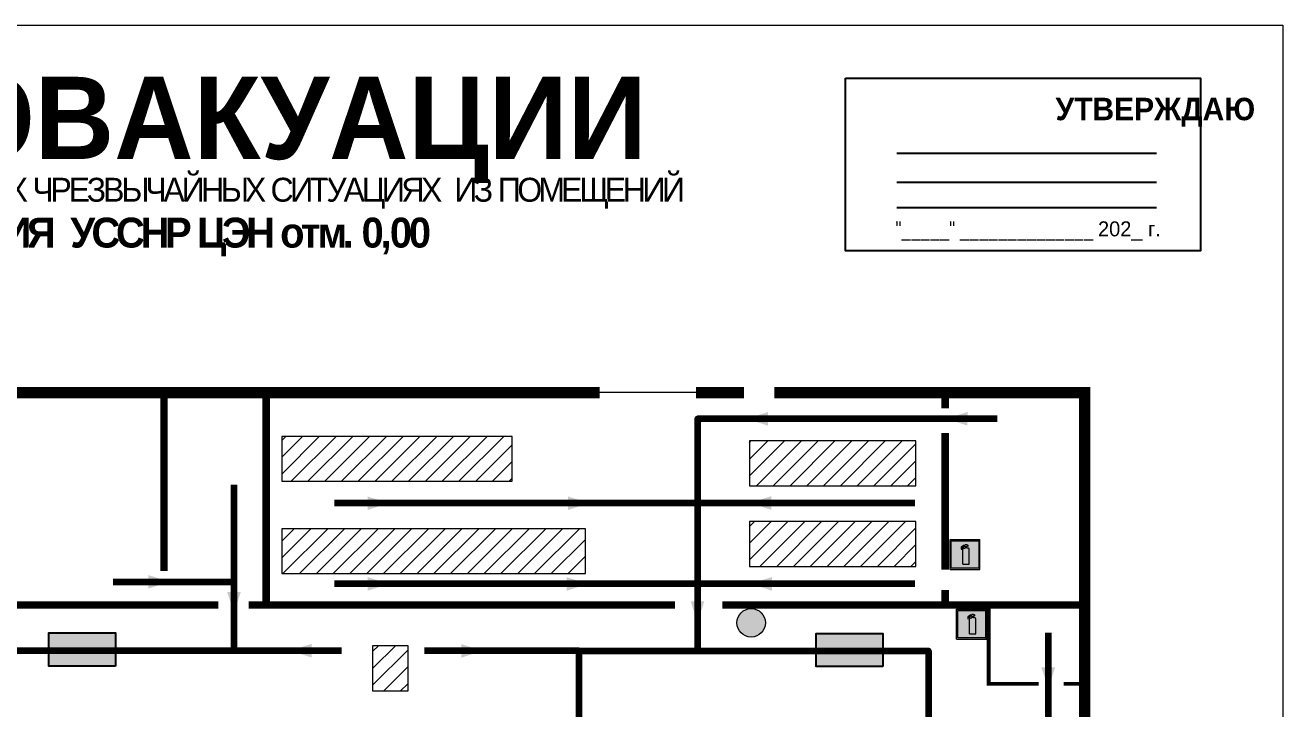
# Model space of a CAD drawing. Header units: millimetres. Extents: x 13810 to 67229, y 12374 to 21950.
# Drawn here: x 19923.1 to 20259.6, y 15549.1 to 15731.9 of the extents above; entities that cross this region are included whole.
import ezdxf

# ---------------------------------------------------------------- set-up
doc = ezdxf.new("R2010")
doc.units = ezdxf.units.MM
doc.layers.add('План_Штампы', color=7, linetype='Continuous')
doc.styles.add('обычный', font='arial.ttf')

# ---------------------------------------------------------------- blocks, each defined once
blk = doc.blocks.new('A$C7B8C2D5B')
at = {"lineweight": 0}
h = blk.add_hatch(color=5, dxfattribs=at)
h.dxf.hatch_style = 1
h.paths.add_polyline_path([(1.4, -3.02, 1), (-2.11, -3.02, 1)])
at = {"color": 5, "lineweight": 0}
blk.add_circle((-0.36, -3.02), 1.75, dxfattribs=at)
blk = doc.blocks.new('A$C3AD82952')
at = {"true_color": 0xf5f5ff}
h = blk.add_hatch(color=7, dxfattribs=at)
h.dxf.hatch_style = 1
h.paths.add_polyline_path([(8.21, 8.73, 0.414214), (7.89, 9.05), (7.22, 9.05), (7.22, 9.92), (7.59, 9.92, 1), (7.57, 10.36), (7.22, 10.36), (7.22, 10.6), (6.43, 10.6), (6.43, 10.36), (6.01, 10.36), (4.74, 9.59), (4.74, 8.69), (4.98, 8.73), (4.98, 9.26), (6.12, 9.91), (6.43, 9.91), (6.43, 9.05), (5.76, 9.05, 0.414214), (5.44, 8.73), (5.44, 2.2), (8.21, 2.2)], flags=0)
h.paths.add_polyline_path([(12.8, 12.8), (0, 12.8), (0, 0), (12.8, 0)])
h.paths.add_polyline_path([(0.51, 12.29), (12.29, 12.29), (12.29, 0.51), (0.51, 0.51)], flags=16)
h.paths.add_polyline_path([(4.74, 9.59), (6.01, 10.36), (6.43, 10.36), (6.43, 10.6), (7.22, 10.6), (7.22, 10.36), (7.59, 10.36, -0.94586), (7.59, 9.92), (7.22, 9.92), (7.22, 9.05), (7.89, 9.05, -0.414214), (8.21, 8.73), (8.21, 2.2), (5.44, 2.2), (5.44, 8.73, -0.414214), (5.76, 9.05), (6.43, 9.05), (6.43, 9.91), (6.12, 9.91), (4.98, 9.26), (4.98, 8.73), (4.74, 8.69)], flags=0)
h = blk.add_hatch(color=242)
h.dxf.hatch_style = 1
h.paths.add_polyline_path([(12.29, 12.29), (0.51, 12.29), (0.51, 0.51), (12.29, 0.51)])
h.paths.add_polyline_path([(4.74, 8.69), (4.74, 9.59), (6.01, 10.36), (6.43, 10.36), (6.43, 10.6), (7.22, 10.6), (7.22, 10.36), (7.59, 10.36, -0.94586), (7.59, 9.92), (7.22, 9.92), (7.22, 9.05), (7.89, 9.05, -0.414214), (8.21, 8.73), (8.21, 2.2), (5.44, 2.2), (5.44, 8.73, -0.414214), (5.76, 9.05), (6.43, 9.05), (6.43, 9.91), (6.12, 9.91), (4.98, 9.26), (4.98, 8.73)], flags=16)
h = blk.add_hatch(color=7, dxfattribs=at)
h.dxf.hatch_style = 1
h.paths.add_polyline_path([(8.21, 8.73, 0.414214), (7.89, 9.05), (7.22, 9.05), (7.22, 9.92), (7.59, 9.92, 1), (7.57, 10.36), (7.22, 10.36), (7.22, 10.6), (6.43, 10.6), (6.43, 10.36), (6.01, 10.36), (4.74, 9.59), (4.74, 8.69), (4.98, 8.73), (4.98, 9.26), (6.12, 9.91), (6.43, 9.91), (6.43, 9.05), (5.76, 9.05, 0.414214), (5.44, 8.73), (5.44, 2.2), (8.21, 2.2)])
at = {"color": 242, "lineweight": 5}
for p, q in [((0, 0), (0, 12.8)), ((0, 12.8), (12.8, 12.8)), ((12.8, 0), (12.8, 12.8)), ((6.01, 10.36), (4.74, 9.59)), ((4.74, 9.59), (4.74, 8.69)), ((4.74, 8.69), (4.98, 8.73)), ((4.98, 9.26), (6.12, 9.91)), ((4.98, 8.73), (4.98, 9.26)), ((5.44, 2.2), (5.44, 8.73)), ((5.76, 9.05), (6.43, 9.05)), ((6.01, 10.36), (6.43, 10.36)), ((6.12, 9.91), (6.43, 9.91)), ((7.22, 10.6), (6.43, 10.6)), ((6.43, 10.6), (6.43, 10.36)), ((6.43, 9.91), (6.43, 9.05)), ((7.22, 10.36), (7.22, 10.6)), ((7.59, 10.36), (7.22, 10.36)), ((7.22, 9.05), (7.22, 9.92)), ((7.59, 9.92), (7.22, 9.92)), ((7.89, 9.05), (7.22, 9.05)), ((8.21, 2.2), (8.21, 8.73)), ((0, 0), (12.8, 0)), ((5.44, 2.2), (8.21, 2.2))]:
    blk.add_line(p, q, dxfattribs=at)
blk.add_lwpolyline([(0.51, 12.29), (12.29, 12.29), (12.29, 0.51), (0.51, 0.51)], close=True, dxfattribs=at)
for centre, radius, start, end in [((5.76, 8.73), 0.32, 90, 180), ((7.58, 10.14), 0.223, 273.1875, 86.8125), ((7.89, 8.73), 0.32, 0, 90)]:
    blk.add_arc(centre, radius, start, end, dxfattribs=at)
blk = doc.blocks.new('A$C32E8229D')
at = {"true_color": 0xffffff}
blk.add_hatch(color=7, dxfattribs=at).paths.add_polyline_path([(0, 0), (0, -8), (16, -8), (16, 0)])
h = blk.add_hatch(color=126)
h.paths.add_polyline_path([(0.2, -0.2), (15.8, -0.2), (15.8, -7.8), (0.2, -7.8)])
h.paths.add_polyline_path([(13.49, -2.05), (12.08, -2.05), (11.37, -2.63, 0.162397), (11.29, -2.84), (11.29, -3.63), (10.35, -3.63), (10.35, -4.05), (11.68, -4.05), (11.68, -3.48), (12.26, -4.28), (11.29, -5.1), (11.29, -6.78), (11.85, -6.78), (11.85, -5.44), (12.8, -4.64), (12.8, -5.94), (14.46, -5.94), (14.46, -5.39), (13.45, -5.39), (13.45, -3.97), (12.46, -2.59), (13.15, -2.59), (13.69, -3.34), (14.18, -3)], flags=16)
h.paths.add_polyline_path([(10.74, -1.82, 1), (11.8, -1.82, 1)], flags=16)
h.paths.add_polyline_path([(9.39, -3.59), (5.99, -3.59), (6.56, -3.03), (5.91, -3.03), (5.1, -3.83), (5.91, -4.64), (6.56, -4.64), (5.99, -4.09), (9.39, -4.09)], flags=16)
h.paths.add_polyline_path([(4.29, -1.08), (1.72, -1.08), (1.72, -6.6), (4.29, -6.6)], flags=16)
at = {"color": 126}
blk.add_lwpolyline([(16, -8), (0, -8), (0, 0), (16, 0)], close=True, dxfattribs=at)

msp = doc.modelspace()

# ---------------------------------------------------------------- hatches: boundary and pattern name
at = {"lineweight": 0}
h = msp.add_hatch(dxfattribs=at)
h.set_pattern_fill('ANSI31', color=256, angle=180)
h.set_pattern_definition([(225, (41000.2373, 17160.1665), (2.24506403, -2.24506403), [])])
h.paths.add_polyline_path([(20116.93, 15587.18), (20161.43, 15587.18), (20161.43, 15599.19), (20116.93, 15599.19)])
h.paths.add_polyline_path([(20116.93, 15608.71), (20161.43, 15608.71), (20161.43, 15620.72), (20116.93, 15620.72)])
h.paths.add_polyline_path([(19991.74, 15585.24), (20073.05, 15585.24), (20073.05, 15597.26), (19991.74, 15597.26)])
h.paths.add_polyline_path([(19991.74, 15609.93), (20053.45, 15609.93), (20053.45, 15621.95), (19991.74, 15621.95)])
h.paths.add_polyline_path([(20016.17, 15553.82), (20025.45, 15553.82), (20025.45, 15566.06), (20016.17, 15566.06)])
h.paths.add_polyline_path([(19911.34, 15527.69), (19918.8, 15527.69), (19918.8, 15541.07), (19911.34, 15541.07)])
h.paths.add_polyline_path([(19903.88, 15527.69), (19911.34, 15527.69), (19911.34, 15541.07), (19903.88, 15541.07)])
h.paths.add_polyline_path([(19859.85, 15527.69), (19867.31, 15527.69), (19867.31, 15541.07), (19859.85, 15541.07)])
h.paths.add_polyline_path([(19817.93, 15554.23), (19842.57, 15554.23), (19842.57, 15562.56), (19817.93, 15562.56)])
h.paths.add_polyline_path([(19785.63, 15555.9, 1), (19806.78, 15555.9, 1)])
h.paths.add_polyline_path([(19778.74, 15527.24), (19792.12, 15527.24), (19792.12, 15534.7), (19778.74, 15534.7)])
h.paths.add_polyline_path([(19778.74, 15519.78), (19792.12, 15519.78), (19792.12, 15527.24), (19778.74, 15527.24)])

# ---------------------------------------------------------------- linework, layer by layer
at = {"color": 126, "lineweight": 0, "true_color": 0x008754}
msp.add_lwpolyline([(19659.64, 15731.92), (20259.64, 15731.92), (20259.64, 15336.92), (19659.64, 15336.92)], close=True, dxfattribs=at)
msp.add_lwpolyline([(20142.58, 15717.75), (20237.58, 15717.75), (20237.58, 15671.55), (20142.58, 15671.55)], close=True)
for points in [[(20156.33, 15697.71), (20225.86, 15697.71)], [(20156.33, 15689.94), (20225.86, 15689.94)], [(20156.33, 15683.16), (20225.86, 15683.16)]]:
    msp.add_lwpolyline(points)
at = {"lineweight": 0}
for points, const_width in [([(20076.86, 15633.66), (19920.03, 15633.66)], 3), ([(19960.27, 15585.97), (19960.27, 15633.13)], 2), ([(19987.6, 15577.11), (19987.6, 15632.68)], 2), ([(20099.56, 15460.18), (20206.59, 15460.18), (20206.59, 15633.66), (20123.53, 15633.66)], 3), ([(20115.48, 15633.66), (20102.61, 15633.66)], 3), ([(20169.27, 15633.66), (20169.27, 15629.41)], 2), ([(20169.27, 15622.84), (20169.27, 15586.34)], 2), ([(20169.27, 15576.87), (20169.27, 15580.84)], 2), ([(19974.79, 15576.87), (19876.36, 15576.87)], 2), ([(20096.97, 15576.87), (19982.89, 15576.87)], 2), ([(20206.36, 15576.87), (20109.69, 15576.87)], 2)]:
    msp.add_lwpolyline(points, dxfattribs=dict(at, const_width=const_width))
msp.add_lwpolyline([(20102.61, 15633.66), (20070.52, 15633.66)], dxfattribs=at)
at = {"color": 126, "lineweight": 100, "true_color": 0x008754}
for points in [[(20183.15, 15626.68), (20103.03, 15626.68), (20103.03, 15564.61)], [(19978.99, 15564.61), (19978.99, 15609.03)], [(20103.03, 15604.09), (20005.85, 15604.09)], [(20161.15, 15604.09), (20103.03, 15604.09)], [(19946.64, 15583.02), (19978.99, 15583.02)], [(20103.03, 15582.51), (20005.85, 15582.51)], [(20161.15, 15582.51), (20103.03, 15582.51)], [(20186.42, 15543.42), (20196.9, 15543.42), (20196.9, 15569.38)], [(20007.75, 15564.61), (19848.42, 15564.61)], [(20071.33, 15564.61), (20029.97, 15564.61)], [(20096.45, 15465.7), (20096.45, 15475.95), (20071.33, 15475.95), (20071.33, 15564.61), (20164.83, 15564.61), (20164.83, 15523.39), (20142.37, 15523.39), (20142.37, 15504.04)]]:
    msp.add_lwpolyline(points, dxfattribs=at)
at = {"lineweight": 0}
for points in [[(20053.45, 15621.95), (19991.74, 15621.95), (19991.74, 15609.93), (20053.45, 15609.93)], [(20161.43, 15620.72), (20116.93, 15620.72), (20116.93, 15608.71), (20161.43, 15608.71)], [(20161.43, 15599.19), (20116.93, 15599.19), (20116.93, 15587.18), (20161.43, 15587.18)], [(20073.05, 15597.26), (19991.74, 15597.26), (19991.74, 15585.24), (20073.05, 15585.24)], [(20025.45, 15553.82), (20016.17, 15553.82), (20016.17, 15566.06), (20025.45, 15566.06)]]:
    msp.add_lwpolyline(points, close=True, dxfattribs=at)
at = {"lineweight": 100, "const_width": 1}
for points in [[(20194.33, 15555.74), (20180.92, 15555.74), (20180.92, 15576.36)], [(20206.32, 15555.74), (20200.96, 15555.74)]]:
    msp.add_lwpolyline(points, dxfattribs=at)
at = {"layer": 'План_Штампы', "color": 126, "true_color": 0x008754}
for points in [[(20121.86, 15628.47), (20121.86, 15624.81), (20116.24, 15626.62)], [(20175.26, 15628.5), (20175.25, 15624.83), (20169.63, 15626.64)], [(20014.72, 15602.23), (20014.73, 15605.9), (20020.35, 15604.09)], [(20068.32, 15602.23), (20068.32, 15605.9), (20073.94, 15604.09)], [(20122.76, 15605.97), (20122.75, 15602.3), (20117.13, 15604.11)], [(19956.02, 15581.21), (19956.03, 15584.87), (19961.65, 15583.06)], [(20014.72, 15580.65), (20014.72, 15584.32), (20020.35, 15582.51)], [(20067.98, 15580.63), (20067.98, 15584.3), (20073.6, 15582.49)], [(20122.91, 15584.35), (20122.9, 15580.69), (20117.28, 15582.5)], [(19977.14, 15580.35), (19980.8, 15580.35), (19978.99, 15574.72)], [(20101.17, 15577.86), (20104.83, 15577.85), (20103.02, 15572.23)], [(19999.75, 15566.47), (19999.74, 15562.81), (19994.12, 15564.62)], [(20039.77, 15562.74), (20039.78, 15566.4), (20045.4, 15564.6)], [(20195.04, 15560.18), (20198.7, 15560.18), (20196.89, 15554.56)]]:
    msp.add_solid(points, dxfattribs=at)

# ---------------------------------------------------------------- block references
at = {"xscale": 0.625, "yscale": 0.625, "zscale": 0.625}
for p in [(20170.59, 15586.36), (20172.35, 15567.72)]:
    msp.add_blockref('A$C3AD82952', p, dxfattribs=at)
at = {"xscale": 2.177419353276491, "yscale": 2.177419353276491, "zscale": 2.177419353276491, "rotation": 180}
msp.add_blockref('A$C7B8C2D5B', (20116.58, 15565.51), dxfattribs=at)
at = {"layer": 'План_Штампы', "color": 126, "true_color": 0x008754, "xscale": 1.113761976465601, "yscale": 1.113761976465601, "zscale": 1.113761976465601, "rotation": 359.9978653237144}
for p in [(19929.46, 15569.39), (20134.74, 15569.27)]:
    msp.add_blockref('A$C32E8229D', p, dxfattribs=at)

# ---------------------------------------------------------------- texts
at = {"lineweight": 0, "style": 'обычный'}
for s, insert, char_height, width, attachment_point in [('{\\fProxima Nova Rg|b1|i0|c204|p2;ПЛАН ЭВАКУАЦИИ}', (19812.28, 15718.11), 22, 493.8901, 1), ('\\pi-18,l18,t18;{\\fProxima Nova Rg|b1|i0|c204|p2;УТВЕРЖДАЮ\\H1.1997x; }', (20225.52, 15708.63), 6, 126.6484, 5), ('{\\fArial Narrow|b0|i0|c204|p34;"_____" ______________ \\fProxima Nova Rg|b0|i0|c204|p2;202_ г. }', (20191.48, 15676.87), 4, 78.6503, 5)]:
    msp.add_mtext(s, dxfattribs=dict(at, insert=insert, char_height=char_height, width=width, attachment_point=attachment_point))
at = {"color": 0, "lineweight": 0, "insert": (19961.27, 15691.28), "char_height": 8, "width": 449.2158, "attachment_point": 5, "style": 'обычный'}
msp.add_mtext('{\\fArial Black|b1|i0|c204|p34;\\H2x;\\T0.85;  \\fArial Narrow|b0|i0|c204|p34;\\H0.8x;\\W0.9;\\P\\fProxima Nova Rg|b0|i0|c204|p2;\\H0.5x;\\W1;\\C256;ПРИ ПОЖАРЕ  ИЛИ ДРУГИХ ЧРЕЗВЫЧАЙНЫХ СИТУАЦИЯХ  ИЗ ПОМЕЩЕНИЙ \\fProxima Nova Rg|b1|i0|c204|p2;\\H1.25x;\\PЗДАНИЯ  УССНР ЦЭН отм. 0,00}', dxfattribs=at)

doc.saveas('drawing.dxf')
